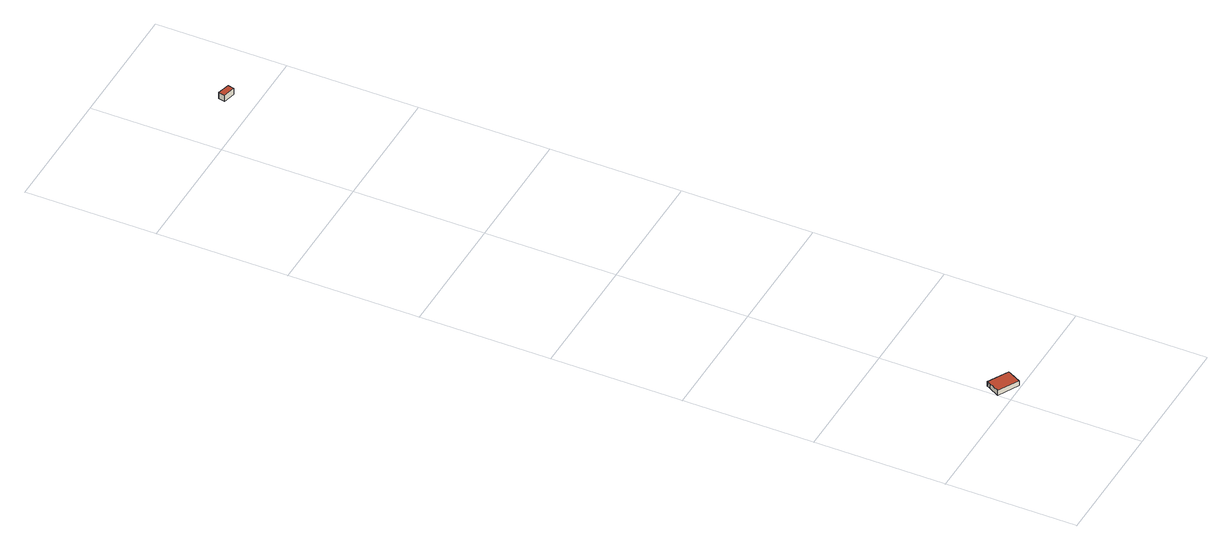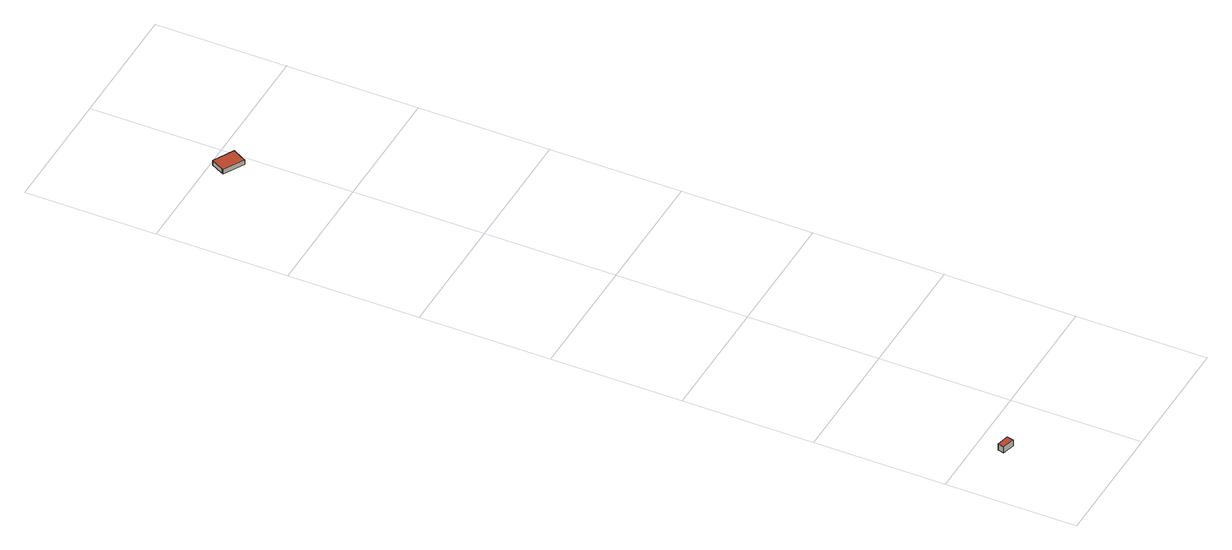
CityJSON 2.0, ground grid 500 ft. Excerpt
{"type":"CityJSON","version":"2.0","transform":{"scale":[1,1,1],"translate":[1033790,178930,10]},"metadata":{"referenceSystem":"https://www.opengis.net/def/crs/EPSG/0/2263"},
"CityObjects":{
"building1":{"type":"Building","attributes":{"name":"Bldg_4210005012","BIN":"4542300"},"geometry":[{"type":"MultiSurface","lod":"2","boundaries":[[[0,1,2,3,4,5]],[[6,7,8,9,10,11]],[[10,9,5,4]],[[11,10,4,3]],[[6,11,3,2]],[[7,6,2,1]],[[8,7,1,0]],[[9,8,0,5]]],"semantics":{"surfaces":[{"type":"GroundSurface"},{"type":"RoofSurface","BIN":"4542300"},{"type":"WallSurface"}],"values":[0,1,2,2,2,2,2,2]}}]},
"building2":{"type":"Building","attributes":{"name":"Bldg_4210005218","BIN":"4257193"},"geometry":[{"type":"MultiSurface","lod":"2","boundaries":[[[12,13,14,15]],[[16,17,18,19]],[[16,19,15,14]],[[17,16,14,13]],[[18,17,13,12]],[[19,18,12,15]]],"semantics":{"surfaces":[{"type":"GroundSurface"},{"type":"RoofSurface","BIN":"4257193"},{"type":"WallSurface"}],"values":[0,1,2,2,2,2]}}]}
},
"vertices":[
[5,51,2],[28,93,2],[33,104,2],[112,62,2],[108,54,2],[84,9,2],[33,104,22],[28,93,22],[5,51,22],[84,9,22],[108,54,22],[112,62,22],
[270,3087,15],[223,3098,15],[229,3124,15],[276,3112,15],[229,3124,42],[223,3098,42],[270,3087,42],[276,3112,42]
]}
